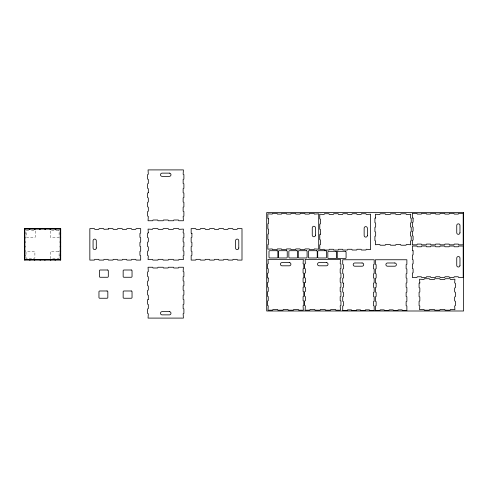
<?xml version="1.0" encoding="UTF-8"?>
<svg xmlns="http://www.w3.org/2000/svg" width="488" height="488" viewBox="0 0 488 488"><rect width="100%" height="100%" fill="white"/><g stroke="black" fill="none" stroke-linecap="round" stroke-linejoin="round"><path stroke-width="0.37" stroke-dasharray="2.44 1.83" d="M28.664 230.226L27.304 230.226A0.805 0.805 0 0 0 26.498 231.037L26.498 236.686A0.805 0.805 0 0 0 27.304 237.491L34.569 237.491A0.805 0.805 0 0 0 35.374 236.686L35.374 231.037A0.805 0.805 0 0 0 34.569 230.226L30.482 230.226M26.016 252.015L26.016 254.84M26.016 256.956L26.016 257.664A0.805 0.805 0 0 0 26.822 258.469L34.081 258.469A0.805 0.805 0 0 0 34.892 257.664L34.892 252.015A0.805 0.805 0 0 0 34.081 251.21L26.822 251.21A0.805 0.805 0 0 0 26.248 251.448M58.292 230.226L51.033 230.226A0.805 0.805 0 0 0 50.221 231.037L50.221 236.686A0.805 0.805 0 0 0 51.033 237.491L58.292 237.491A0.805 0.805 0 0 0 59.103 236.686L59.103 231.037A0.805 0.805 0 0 0 58.292 230.226M58.292 251.21L51.033 251.21A0.805 0.805 0 0 0 50.221 252.015L50.221 257.664A0.805 0.805 0 0 0 51.033 258.469L58.292 258.469A0.805 0.805 0 0 0 59.103 257.664L59.103 252.015A0.805 0.805 0 0 0 58.292 251.21"/><path stroke-width="0.73" d="M29.079 259.604L29.524 259.415L29.603 260.086M35.282 229.146L34.8 229.244L34.758 228.616M39.455 259.604L39.9 259.415L39.979 260.086M45.652 229.146L45.177 229.244L45.152 228.616M49.831 259.604L50.276 259.415L50.355 260.086M56.028 229.146L55.589 229.287L55.51 228.616M60.231 241.597L60.042 242.042L60.713 242.121L60.231 242.103M60.231 232.599L60.042 233.05L60.713 233.124M24.882 238.114L25.101 237.711L24.4 237.607M24.882 242.103L24.4 242.103L25.071 242.042L24.882 241.597M60.231 250.588L60.042 251.033L60.713 251.113M24.882 247.105L25.089 246.678L24.4 246.58M24.882 256.096L25.089 255.669L24.4 255.572M24.4 229.098L60.713 229.098M24.4 233.111L25.071 233.05L24.882 232.599M24.4 233.636L24.882 233.636M60.231 233.636L60.713 233.636M24.4 237.083L24.882 237.083M60.231 237.083L60.713 237.083M60.713 237.589L60.042 237.668L60.231 238.114M24.4 242.627L24.882 242.627M60.231 242.627L60.713 242.627M24.4 246.074L24.882 246.074M60.231 246.074L60.713 246.074M60.713 246.58L60.042 246.66L60.231 247.105M24.4 251.094L25.071 251.033L24.882 250.588M24.4 251.619L24.882 251.619M60.231 251.619L60.713 251.619M24.4 255.065L24.882 255.065M60.231 255.065L60.713 255.065M60.713 255.572L60.042 255.651L60.231 256.096M24.4 259.604L60.713 259.604M49.837 229.146L50.276 229.287L50.337 228.616M39.461 229.146L39.9 229.287L39.979 228.616M29.085 229.146L29.524 229.287L29.603 228.616M56.035 259.604L55.589 259.415L55.51 260.086M45.658 259.604L45.256 259.384L45.134 260.086M35.282 259.604L34.88 259.384L34.758 260.086M60.231 228.616L60.231 260.086M55.004 228.616L55.004 229.098M55.004 259.604L55.004 260.086M50.862 228.616L50.862 229.098M50.862 259.604L50.862 260.086M44.628 228.616L44.628 229.098M44.628 259.604L44.628 260.086M40.486 228.616L40.486 229.098M40.486 259.604L40.486 260.086M34.252 228.616L34.252 229.098M34.252 259.604L34.252 260.086M30.11 228.616L30.11 229.098M30.11 259.604L30.11 260.086M24.882 228.616L24.882 260.086M268.613 218.801L267.869 218.539L267.869 213.835L272.267 214.098L272.505 213.354L277.099 213.354L277.361 214.098L281.527 214.098L281.753 213.354L286.34 213.354L286.602 214.098L290.781 214.092L290.994 213.354L295.582 213.354L295.844 214.098L300.022 214.092L300.236 213.354L304.829 213.354L305.091 214.098L309.264 214.092L309.483 213.354L314.071 213.354L314.309 214.098L318.707 213.835L318.707 249.179L314.321 248.917L314.071 249.667L309.483 249.667L309.221 248.917L305.018 248.929L304.829 249.667L300.236 249.667L299.974 248.917L295.807 248.923L295.582 249.667L290.994 249.667L290.732 248.917L286.554 248.923L286.34 249.667L281.753 249.667L281.478 248.917L277.349 248.917L277.099 249.667L272.505 249.667L272.243 248.917L267.869 249.179L267.869 244.476L268.613 244.214L268.613 239.516L267.869 239.291L267.869 234.1L268.613 233.886L268.613 229.177L267.869 228.915L267.869 223.73L268.613 223.51L268.613 218.838M268.254 278.081L268.248 282.259L267.503 282.473L267.503 287.066L268.254 287.328L268.248 291.501L267.503 291.72L267.503 296.308L268.254 296.57L268.248 300.724L267.503 300.962L267.503 305.549L268.248 305.787L267.991 310.191L272.694 310.191L272.908 309.447L277.617 309.441L277.879 310.191L283.07 310.191L283.284 309.447L287.993 309.441L288.255 310.191L293.447 310.191L293.666 309.447L298.369 309.441L298.632 310.191L303.335 310.191L303.072 305.787L303.817 305.549L303.817 300.962L303.072 300.687L303.072 296.533L303.817 296.308L303.817 291.72L303.072 291.458L303.072 287.286L303.817 287.066L303.817 282.473L303.072 282.223L303.079 278.032L303.817 277.818L303.817 273.231L303.072 272.993L303.072 268.803L303.817 268.577L303.817 263.99L303.072 263.764L303.335 259.348L267.991 259.348L268.248 263.746L267.503 263.99L267.503 268.577L268.248 268.79L268.254 272.969L267.503 273.231L267.503 277.818L268.254 278.069M305.372 282.21L304.628 282.473L304.628 287.066L305.372 287.328L305.366 291.501L304.628 291.72L304.628 296.308L305.372 296.558L305.372 300.712L304.628 300.962L304.628 305.549L305.372 305.787L305.11 310.191L309.813 310.191L310.075 309.441L314.784 309.447L315.004 310.191L320.189 310.191L320.451 309.441L325.16 309.447L325.374 310.191L330.565 310.191L330.827 309.441L335.537 309.447L335.75 310.191L340.453 310.191L340.191 305.799L340.941 305.549L340.941 300.962L340.197 300.748L340.191 296.558L340.941 296.308L340.941 291.72L340.191 291.458L340.197 287.279L340.941 287.066L340.941 282.473L340.191 282.223L340.197 278.032L340.941 277.818L340.941 273.231L340.197 272.993L340.197 268.79L340.941 268.577L340.941 263.99L340.197 263.764L340.453 259.348L305.11 259.348L305.372 263.746L304.628 263.99L304.628 268.577L305.366 268.79L305.372 272.969L304.628 273.231L304.628 277.818L305.366 278.032L305.372 282.223M320.506 234.197L319.762 234.46L319.762 239.651L320.506 239.913L320.506 244.598L319.762 244.836L319.762 249.539L324.16 249.283L324.398 250.027L328.985 250.027L329.248 249.276L333.414 249.283L333.639 250.027L338.233 250.027L338.495 249.276L342.661 249.283L342.887 250.027L347.474 250.027L347.737 249.276L351.915 249.283L352.129 250.027L356.716 250.027L356.966 249.276L361.144 249.283L361.37 250.027L365.963 250.027L366.207 249.276L370.599 249.539L370.599 214.195L366.226 214.458L365.963 213.714L361.37 213.714L361.157 214.452L356.954 214.458L356.716 213.714L352.129 213.714L351.903 214.458L347.737 214.458L347.474 213.714L342.887 213.714L342.625 214.458L338.471 214.458L338.233 213.714L333.639 213.714L333.377 214.458L329.199 214.452L328.985 213.714L324.398 213.714L324.16 214.458L319.762 214.195L319.762 218.899L320.506 219.161L320.5 223.87L319.762 224.09L319.762 229.275L320.5 229.488L320.506 234.197M343.46 283.125L343.46 287.273L342.716 287.487L342.716 292.111L343.46 292.373L343.46 296.515L342.716 296.728L342.716 301.352L343.46 301.614L343.46 305.75L342.716 305.976L342.716 310.594L347.212 310.594L347.474 309.849L351.494 309.856L351.708 310.594L356.203 310.594L356.466 309.849L360.486 309.856L360.699 310.594L365.195 310.594L365.408 309.856L369.428 309.849L369.69 310.594L374.186 310.594L374.186 305.976L373.442 305.701L373.448 301.566L374.186 301.352L374.186 296.728L373.442 296.49L373.442 292.373L374.186 292.111L374.186 287.487L373.442 287.249L373.442 283.101L374.186 282.863L374.186 278.245L373.442 277.971L373.448 273.835L374.186 273.622L374.186 268.998L373.442 268.736L373.448 264.594L374.186 264.38L374.186 259.756L342.716 259.756L342.716 264.38L343.46 264.642L343.46 268.784L342.716 268.998L342.716 273.622L343.46 273.884L343.46 278.001L342.716 278.245L342.716 282.863L343.46 283.138M375.662 218.002L374.912 218.264L374.912 222.729L375.662 222.992L375.656 227.042L374.912 227.262L374.912 231.721L375.662 231.971L375.656 236.039L374.912 236.253L374.912 240.712L375.662 240.962L375.4 244.744L379.877 244.482L380.115 245.226L385.27 245.226L385.49 244.482L390.229 244.482L390.491 245.226L395.646 245.226L395.908 244.482L400.654 244.482L400.868 245.226L406.022 245.226L406.26 244.482L410.743 244.744L410.481 240.95L411.225 240.712L411.225 236.253L410.481 236.015L410.487 231.94L411.225 231.721L411.225 227.262L410.481 227.011L410.487 222.943L411.225 222.729L411.225 218.264L410.481 218.026L410.743 214.238L406.26 214.5L406.022 213.756L400.868 213.756L400.654 214.494L395.908 214.5L395.646 213.756L390.491 213.756L390.278 214.494L385.532 214.5L385.27 213.756L380.115 213.756L379.896 214.5L375.4 214.238L375.662 218.02M376.144 283.125L376.138 287.273L375.4 287.487L375.4 292.111L376.138 292.324L376.144 296.466L375.4 296.728L375.4 301.352L376.138 301.566L376.144 305.714L375.4 305.976L375.4 310.594L379.896 310.594L380.158 309.849L384.178 309.856L384.391 310.594L388.887 310.594L389.15 309.849L393.169 309.856L393.383 310.594L397.879 310.594L398.092 309.856L402.112 309.849L402.374 310.594L406.87 310.594L406.87 305.976L406.126 305.701L406.126 301.566L406.87 301.352L406.87 296.728L406.126 296.49L406.126 292.373L406.87 292.111L406.87 287.487L406.126 287.2L406.126 283.077L406.87 282.863L406.87 278.245L406.126 277.971L406.126 273.835L406.87 273.622L406.87 268.998L406.126 268.736L406.126 264.594L406.87 264.38L406.87 259.756L375.4 259.756L375.4 264.38L376.138 264.594L376.144 268.736L375.4 268.998L375.4 273.622L376.144 273.884L376.144 278.001L375.4 278.245L375.4 282.863L376.144 283.138M413.104 218.112L413.092 222.156L412.36 222.345L412.36 226.841L413.098 227.048L413.104 231.074L412.36 231.336L412.36 235.832L413.098 236.046L413.104 240.066L412.36 240.328L412.36 244.823L416.978 244.823L417.24 244.079L421.388 244.079L421.601 244.823L426.225 244.823L426.488 244.079L430.63 244.079L430.843 244.823L435.467 244.823L435.729 244.079L439.871 244.079L440.091 244.823L444.708 244.823L444.934 244.079L449.07 244.079L449.332 244.823L453.956 244.823L454.218 244.079L458.36 244.079L458.574 244.823L463.197 244.823L463.197 213.354L458.574 213.354L458.36 214.092L454.218 214.098L453.956 213.354L449.332 213.354L449.07 214.098L444.922 214.092L444.708 213.354L440.091 213.354L439.828 214.098L435.705 214.098L435.467 213.354L430.843 213.354L430.581 214.098L426.463 214.098L426.225 213.354L421.601 213.354L421.388 214.092L417.252 214.098L416.978 213.354L412.36 213.354L412.36 217.849L413.104 218.112M413.104 250.789L413.098 254.815L412.36 255.029L412.36 259.524L413.104 259.787L413.098 263.801L412.36 264.02L412.36 268.516L413.098 268.729L413.104 272.749L412.36 273.012L412.36 277.507L416.978 277.507L417.24 276.757L421.388 276.763L421.601 277.507L426.225 277.507L426.445 276.763L430.581 276.757L430.843 277.507L435.467 277.507L435.729 276.757L439.871 276.763L440.091 277.507L444.708 277.507L444.971 276.757L449.119 276.763L449.332 277.507L453.956 277.507L454.169 276.763L458.311 276.757L458.574 277.507L463.197 277.507L463.197 246.031L458.574 246.031L458.36 246.775L454.218 246.782L453.956 246.031L449.332 246.031L449.07 246.782L444.922 246.775L444.708 246.031L440.091 246.031L439.828 246.782L435.705 246.782L435.467 246.031L430.843 246.031L430.581 246.782L426.463 246.782L426.225 246.031L421.601 246.031L421.388 246.775L417.252 246.782L416.978 246.031L412.36 246.031L412.36 250.527L413.104 250.808M419.826 282.967L419.082 283.229L419.082 287.694L419.826 287.957L419.826 292.007L419.082 292.221L419.082 296.686L419.826 296.936L419.826 300.998L419.082 301.212L419.082 305.677L419.826 305.927L419.564 309.703L424.048 309.441L424.285 310.191L429.44 310.191L429.654 309.447L434.399 309.441L434.662 310.191L439.816 310.191L440.078 309.441L444.824 309.447L445.038 310.191L450.192 310.191L450.43 309.441L454.914 309.703L454.651 305.927L455.395 305.677L455.395 301.212L454.651 300.974L454.651 296.948L455.395 296.686L455.395 292.221L454.651 291.995L454.651 287.957L455.395 287.694L455.395 283.229L454.651 282.991L454.914 279.203L450.43 279.459L450.192 278.715L445.038 278.715L444.8 279.459L440.054 279.459L439.816 278.715L434.662 278.715L434.424 279.459L429.702 279.465L429.44 278.715L424.285 278.715L424.048 279.459L419.564 279.203L419.826 282.979M108.33 229.098L103.92 229.354L103.706 228.616L99.082 228.616L98.82 229.36L94.727 229.36L94.465 228.616L89.841 228.616L89.841 260.086L94.465 260.086L94.678 259.341L98.82 259.341L99.082 260.086L103.706 260.086L103.968 259.341L108.11 259.341L108.33 260.086L112.948 260.086L113.161 259.348L117.309 259.341L117.571 260.086L122.195 260.086L122.457 259.341L126.599 259.341L126.813 260.086L131.437 260.086L131.65 259.341L135.798 259.341L136.06 260.086L140.678 260.086L140.678 255.59L139.94 255.376L139.934 251.357L140.678 251.094L140.678 246.599L139.934 246.312L139.94 242.316L140.678 242.103L140.678 237.607L139.94 237.394L139.934 233.398L140.678 233.111L140.678 228.616L136.06 228.616L135.798 229.36L131.699 229.36L131.437 228.616L126.813 228.616L126.575 229.36L122.409 229.354L122.195 228.616L117.571 228.616L117.309 229.36L113.161 229.354L112.948 228.616L108.33 228.616L108.324 229.122M148.321 192.766L147.571 193.028L147.571 197.622L148.321 197.884L148.315 202.056L147.571 202.276L147.571 206.863L148.321 207.126L148.321 211.28L147.571 211.517L147.571 216.105L148.321 216.367L148.059 220.747L152.762 220.747L153.025 219.996L157.734 220.003L157.947 220.747L163.138 220.747L163.401 219.996L168.11 220.003L168.323 220.747L173.514 220.747L173.777 219.996L178.486 220.003L178.7 220.747L183.403 220.747L183.14 216.343L183.891 216.105L183.891 211.517L183.146 211.304L183.14 207.126L183.891 206.863L183.891 202.276L183.14 202.014L183.146 197.835L183.891 197.622L183.891 193.028L183.14 192.791L183.146 188.588L183.891 188.374L183.891 183.787L183.146 183.573L183.146 179.346L183.891 179.133L183.891 174.545L183.14 174.308L183.403 169.903L148.059 169.903L148.321 174.283L147.571 174.545L147.571 179.133L148.315 179.346L148.321 183.525L147.571 183.787L147.571 188.374L148.315 188.588L148.321 192.766M148.321 232.861L147.571 233.124L147.571 237.589L148.321 237.851L148.315 241.902L147.571 242.121L147.571 246.58L148.321 246.843L148.321 250.85L147.571 251.113L147.571 255.572L148.321 255.81L148.059 259.604L152.518 259.341L152.781 260.086L157.935 260.086L158.149 259.341L162.888 259.341L163.151 260.086L168.311 260.086L168.574 259.341L173.313 259.341L173.527 260.086L178.681 260.086L178.944 259.341L183.403 259.604L183.14 255.81L183.891 255.572L183.891 251.113L183.146 250.893L183.14 246.843L183.891 246.58L183.891 242.121L183.14 241.883L183.14 237.851L183.891 237.589L183.891 233.124L183.14 232.861L183.403 229.098L178.901 229.354L178.681 228.616L173.527 228.616L173.313 229.354L168.525 229.354L168.311 228.616L163.151 228.616L162.937 229.354L158.149 229.354L157.935 228.616L152.781 228.616L152.518 229.36L148.059 229.098L148.321 232.861M148.321 299.364L147.571 299.626L147.571 304.213L148.321 304.475L148.315 308.654L147.571 308.867L147.571 313.455L148.321 313.717L148.059 318.097L183.403 318.097L183.14 313.692L183.891 313.455L183.891 308.867L183.146 308.654L183.14 304.451L183.891 304.213L183.891 299.626L183.14 299.364L183.146 295.185L183.891 294.972L183.891 290.378L183.14 290.147L183.146 285.938L183.891 285.724L183.891 281.137L183.14 280.899L183.146 276.696L183.891 276.483L183.891 271.895L183.14 271.633L183.403 267.253L178.7 267.253L178.437 268.004L173.722 267.997L173.514 267.253L168.323 267.253L168.061 268.004L163.352 267.997L163.138 267.253L157.947 267.253L157.685 268.004L152.976 267.997L152.762 267.253L148.059 267.253L148.321 271.633L147.571 271.895L147.571 276.483L148.315 276.696L148.321 280.875L147.571 281.137L147.571 285.724L148.315 285.944L148.321 290.116L147.571 290.378L147.571 294.972L148.315 295.185L148.321 299.364M191.906 233.374L191.906 237.345L191.162 237.607L191.162 242.103L191.906 242.365L191.906 246.361L191.162 246.599L191.162 251.094L191.906 251.308L191.906 255.328L191.162 255.59L191.162 260.086L195.786 260.086L195.993 259.348L200.141 259.341L200.403 260.086L205.027 260.086L205.241 259.341L209.389 259.341L209.651 260.086L214.269 260.086L214.482 259.341L218.63 259.341L218.892 260.086L223.516 260.086L223.779 259.341L227.92 259.341L228.134 260.086L232.758 260.086L232.971 259.341L237.119 259.341L237.381 260.086L241.999 260.086L241.999 228.616L237.381 228.616L237.162 229.354L233.02 229.36L232.758 228.616L228.134 228.616L227.92 229.354L223.803 229.36L223.516 228.616L218.892 228.616L218.63 229.36L214.482 229.354L214.269 228.616L209.651 228.616L209.389 229.36L205.265 229.36L205.027 228.616L200.403 228.616L200.19 229.354L196.048 229.36L195.786 228.616L191.162 228.616L191.162 233.111L191.906 233.398M169.36 173.13L162.101 173.13A1.616 1.616 0 0 0 160.485 174.747A1.616 1.616 0 0 0 162.101 176.363L169.36 176.363A1.616 1.616 0 0 0 170.977 174.747A1.616 1.616 0 0 0 169.36 173.13M463.6 212.542L266.698 212.542L266.698 310.996L463.6 310.996L463.6 212.542M60.713 228.616L24.4 228.616L24.4 260.086L60.713 260.086L60.713 228.616M277.062 250.704L269.797 250.704A0.805 0.805 0 0 0 268.992 251.509L268.992 257.164A0.805 0.805 0 0 0 269.797 257.969L277.062 257.969A0.805 0.805 0 0 0 277.867 257.164L277.867 251.509A0.805 0.805 0 0 0 277.062 250.704M286.425 250.704L279.166 250.704A0.805 0.805 0 0 0 278.355 251.509L278.355 257.164A0.805 0.805 0 0 0 279.166 257.969L286.425 257.969A0.805 0.805 0 0 0 287.237 257.164L287.237 251.509A0.805 0.805 0 0 0 286.425 250.704M296.918 250.704L289.659 250.704A0.805 0.805 0 0 0 288.847 251.509L288.847 257.164A0.805 0.805 0 0 0 289.659 257.969L296.918 257.969A0.805 0.805 0 0 0 297.729 257.164L297.729 251.509A0.805 0.805 0 0 0 296.918 250.704M306.287 250.704L299.022 250.704A0.805 0.805 0 0 0 298.217 251.509L298.217 257.164A0.805 0.805 0 0 0 299.022 257.969L306.287 257.969A0.805 0.805 0 0 0 307.092 257.164L307.092 251.509A0.805 0.805 0 0 0 306.287 250.704M316.419 250.704L309.154 250.704A0.805 0.805 0 0 0 308.349 251.509L308.349 257.164A0.805 0.805 0 0 0 309.154 257.969L316.419 257.969A0.805 0.805 0 0 0 317.224 257.164L317.224 251.509A0.805 0.805 0 0 0 316.419 250.704M325.789 250.704L318.524 250.704A0.805 0.805 0 0 0 317.719 251.509L317.719 257.164A0.805 0.805 0 0 0 318.524 257.969L325.789 257.969A0.805 0.805 0 0 0 326.594 257.164L326.594 251.509A0.805 0.805 0 0 0 325.789 250.704M335.897 251.289L328.637 251.289A0.805 0.805 0 0 0 327.826 252.095L327.826 257.743A0.805 0.805 0 0 0 328.637 258.555L335.897 258.555A0.805 0.805 0 0 0 336.708 257.743L336.708 252.095A0.805 0.805 0 0 0 335.897 251.289M345.266 251.289L338.001 251.289A0.805 0.805 0 0 0 337.196 252.095L337.196 257.743A0.805 0.805 0 0 0 338.001 258.555L345.266 258.555A0.805 0.805 0 0 0 346.071 257.743L346.071 252.095A0.805 0.805 0 0 0 345.266 251.289M289.293 262.575L282.034 262.575A1.616 1.616 0 0 0 280.417 264.191A1.616 1.616 0 0 0 282.034 265.808L289.293 265.808A1.616 1.616 0 0 0 290.909 264.191A1.616 1.616 0 0 0 289.293 262.575M326.417 262.575L319.152 262.575A1.616 1.616 0 0 0 317.535 264.191A1.616 1.616 0 0 0 319.152 265.808L326.417 265.808A1.616 1.616 0 0 0 328.027 264.191A1.616 1.616 0 0 0 326.417 262.575M362.084 262.983L354.819 262.983A1.616 1.616 0 0 0 353.208 264.6A1.616 1.616 0 0 0 354.819 266.21L362.084 266.21A1.616 1.616 0 0 0 363.7 264.6A1.616 1.616 0 0 0 362.084 262.983M394.768 262.983L387.502 262.983A1.616 1.616 0 0 0 385.892 264.6A1.616 1.616 0 0 0 387.502 266.21L394.768 266.21A1.616 1.616 0 0 0 396.378 264.6A1.616 1.616 0 0 0 394.768 262.983M107.506 269.998L100.241 269.998A0.805 0.805 0 0 0 99.436 270.81L99.436 276.458A0.805 0.805 0 0 0 100.241 277.263L107.506 277.263A0.805 0.805 0 0 0 108.312 276.458L108.312 270.81A0.805 0.805 0 0 0 107.506 269.998M131.229 269.998L123.97 269.998A0.805 0.805 0 0 0 123.159 270.81L123.159 276.458A0.805 0.805 0 0 0 123.97 277.263L131.229 277.263A0.805 0.805 0 0 0 132.041 276.458L132.041 270.81A0.805 0.805 0 0 0 131.229 269.998M107.024 290.982L99.759 290.982A0.805 0.805 0 0 0 98.954 291.787L98.954 297.436A0.805 0.805 0 0 0 99.759 298.247L107.024 298.247A0.805 0.805 0 0 0 107.83 297.436L107.83 291.787A0.805 0.805 0 0 0 107.024 290.982M131.229 290.982L123.97 290.982A0.805 0.805 0 0 0 123.159 291.787L123.159 297.436A0.805 0.805 0 0 0 123.97 298.247L131.229 298.247A0.805 0.805 0 0 0 132.041 297.436L132.041 291.787A0.805 0.805 0 0 0 131.229 290.982M169.36 311.637L162.101 311.637A1.616 1.616 0 0 0 160.485 313.253A1.616 1.616 0 0 0 162.101 314.87L169.36 314.87A1.616 1.616 0 0 0 170.977 313.253A1.616 1.616 0 0 0 169.36 311.637M459.97 232.721L459.97 225.456A1.616 1.616 0 0 0 458.354 223.839A1.616 1.616 0 0 0 456.744 225.456L456.744 232.721A1.616 1.616 0 0 0 458.354 234.331A1.616 1.616 0 0 0 459.97 232.721M459.97 265.399L459.97 258.14A1.616 1.616 0 0 0 458.354 256.523A1.616 1.616 0 0 0 456.744 258.14L456.744 265.399A1.616 1.616 0 0 0 458.354 267.015A1.616 1.616 0 0 0 459.97 265.399M367.373 235.503L367.373 228.238A1.616 1.616 0 0 0 365.756 226.621A1.616 1.616 0 0 0 364.146 228.238L364.146 235.503A1.616 1.616 0 0 0 365.756 237.113A1.616 1.616 0 0 0 367.373 235.503M315.48 235.143L315.48 227.878A1.616 1.616 0 0 0 313.869 226.261A1.616 1.616 0 0 0 312.253 227.878L312.253 235.143A1.616 1.616 0 0 0 313.869 236.753A1.616 1.616 0 0 0 315.48 235.143M238.772 247.983L238.772 240.718A1.616 1.616 0 0 0 237.162 239.108A1.616 1.616 0 0 0 235.545 240.718L235.545 247.983A1.616 1.616 0 0 0 237.162 249.594A1.616 1.616 0 0 0 238.772 247.983M96.295 247.983L96.295 240.718A1.616 1.616 0 0 0 94.684 239.108A1.616 1.616 0 0 0 93.068 240.718L93.068 247.983A1.616 1.616 0 0 0 94.684 249.594A1.616 1.616 0 0 0 96.295 247.983"/></g></svg>
